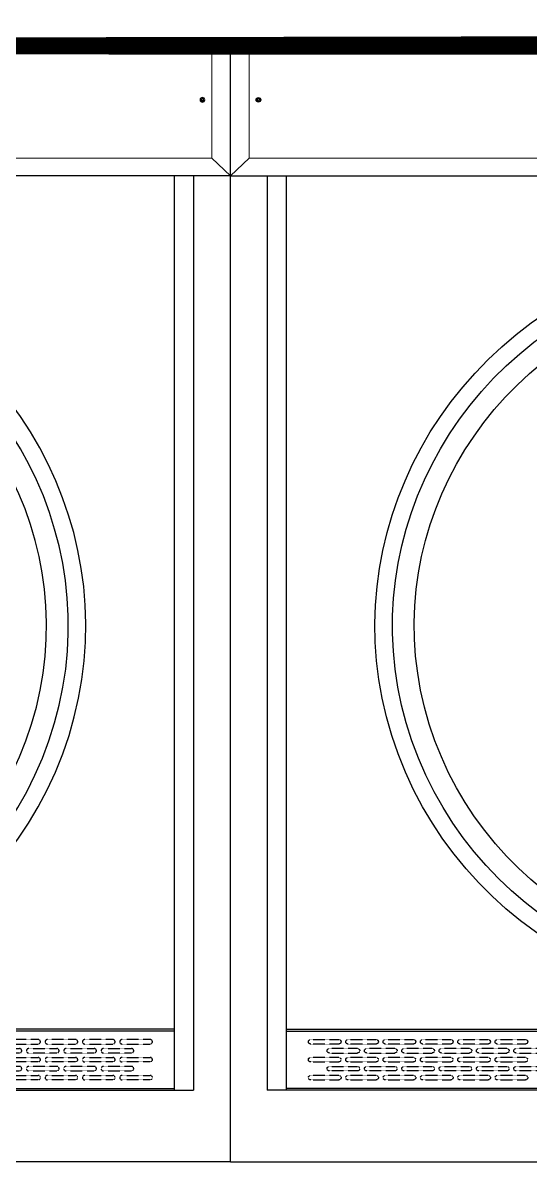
# Model space of a CAD drawing. Extents: x -12047294 to -5625356, y -1456591 to -622873.
# Drawn here: x -6028580 to -6028037, y -718829 to -717603 of the extents above; entities that cross this region are included whole.
import ezdxf

# ---------------------------------------------------------------- set-up
doc = ezdxf.new("R2010")
doc.units = 0
doc.header["$LTSCALE"] = 10
doc.header["$MEASUREMENT"] = 0
doc.linetypes.add('_DASH', pattern=[0.425, 0.3, -0.125])
doc.linetypes.add('DASH', pattern=[0.35, 0.25, -0.1])
doc.layers.add('A-WALL', color=2, linetype='Continuous')
doc.layers.add('EQUIP', color=1, linetype='Continuous')

# ---------------------------------------------------------------- blocks, each defined once
blk = doc.blocks.new('A$C293A612F')
at = {"layer": 'EQUIP'}
for p, q in [((2200.000273391605, 1199.999785408377), (0.0002733916044235, 1199.999785423279)), ((2200.000273391605, 1199.999785423279), (2200.000273391605, -0.0002145767211914)), ((39.53826590627432, 1123.199785426259), (2160.462280876934, 1123.199785396457)), ((2140.000273391605, 1123.199785426259), (2140.000273391605, 143.9997854232788)), ((2160.462280876934, 143.9997854232788), (2160.462280876934, 1123.199785426259)), ((2140.000273391605, 1057.919785425067), (60.00027339160443, 1057.919785425067)), ((2200.000273391605, 143.9997854232788), (0.0002733916044235, 143.9997854232788)), ((2200.000273391605, -0.0002145767211914), (0.0002733916044235, -0.0002145767211914))]:
    blk.add_line(p, q, dxfattribs=at)
at = {"layer": 'EQUIP', "color": 8}
for p, q in [((60.00027339160443, 1121.279785424471), (2140.000273391605, 1121.279785424471)), ((2140.000273391605, 1059.839785397053), (60.00027339160443, 1059.839785426855)), ((2168.050783649087, 62.87978541851042), (2169.000273391604, 62.87978541851042)), ((2168.050783649087, 61.91978542506696), (2169.000273391604, 61.91978542506696)), ((2169.500273391605, 63.35978542268276), (2169.500273391605, 64.27129557728767)), ((2169.500273391605, 60.52827526628971), (2169.500273391605, 61.43978542089461)), ((2170.500273391605, 63.35978542268276), (2170.500273391605, 64.27129557728767)), ((2170.500273391605, 60.52827526628971), (2170.500273391605, 61.43978542089461)), ((2171.000273391605, 62.87978541851042), (2171.949763134122, 62.87978541851042)), ((2171.000273391605, 61.91978542506696), (2171.949763134122, 61.91978542506696))]:
    blk.add_line(p, q, dxfattribs=at)
at = {"layer": 'EQUIP', "color": 8, "linetype": 'DASH', "ltscale": 0.1}
for p, q in [((1913.963393338024, 1112.159785419702), (1883.963393338024, 1112.159785419702)), ((1883.963393338024, 1107.359785422683), (1913.963393338024, 1107.359785422683)), ((1953.963393338025, 1112.159785419702), (1923.963393338025, 1112.159785419702)), ((1923.963393338025, 1107.359785422683), (1953.963393338025, 1107.359785422683)), ((1993.963393338025, 1112.159785419702), (1963.963393338024, 1112.159785419702)), ((1963.963393338024, 1107.359785422683), (1993.963393338025, 1107.359785422683)), ((2033.963393338025, 1112.159785419702), (2003.963393338025, 1112.159785419702)), ((2003.963393338025, 1107.359785422683), (2033.963393338025, 1107.359785422683)), ((2073.963393338025, 1112.159785419702), (2043.963393338025, 1112.159785419702)), ((2043.963393338025, 1107.359785422683), (2073.963393338025, 1107.359785422683)), ((2113.963393338025, 1112.159785419702), (2083.963393338025, 1112.159785419702)), ((2083.963393338025, 1107.359785422683), (2113.963393338025, 1107.359785422683)), ((1863.963393338024, 1102.559785425663), (1893.963393338024, 1102.559785425663)), ((1893.963393338024, 1097.759785428643), (1863.963393338024, 1097.759785428643)), ((1913.963393338024, 1092.959785416722), (1883.963393338024, 1092.959785416722)), ((1903.963393338025, 1102.559785425663), (1933.963393338023, 1102.559785425663)), ((1933.963393338023, 1097.759785428643), (1903.963393338025, 1097.759785428643)), ((1953.963393338025, 1092.959785416722), (1923.963393338025, 1092.959785416722)), ((1943.963393338025, 1102.559785425663), (1973.963393338024, 1102.559785425663)), ((1973.963393338024, 1097.759785428643), (1943.963393338025, 1097.759785428643)), ((1993.963393338025, 1092.959785416722), (1963.963393338024, 1092.959785416722)), ((1983.963393338024, 1102.559785425663), (2013.963393338025, 1102.559785425663)), ((2013.963393338025, 1097.759785428643), (1983.963393338024, 1097.759785428643)), ((2033.963393338025, 1092.959785416722), (2003.963393338025, 1092.959785416722)), ((2023.963393338025, 1102.559785425663), (2053.963393338025, 1102.559785425663)), ((2053.963393338025, 1097.759785428643), (2023.963393338025, 1097.759785428643)), ((2073.963393338025, 1092.959785416722), (2043.963393338025, 1092.959785416722)), ((2063.963393338025, 1102.559785425663), (2093.963393338025, 1102.559785425663)), ((2093.963393338025, 1097.759785428643), (2063.963393338025, 1097.759785428643)), ((2113.963393338025, 1092.959785416722), (2083.963393338025, 1092.959785416722)), ((1893.963393338024, 1083.359785422683), (1863.963393338024, 1083.359785422683)), ((1863.963393338024, 1078.559785425663), (1893.963393338024, 1078.559785425663)), ((1883.963393338024, 1088.159785419702), (1913.963393338024, 1088.159785419702)), ((1933.963393338023, 1083.359785422683), (1903.963393338025, 1083.359785422683)), ((1903.963393338025, 1078.559785425663), (1933.963393338023, 1078.559785425663)), ((1923.963393338025, 1088.159785419702), (1953.963393338025, 1088.159785419702)), ((1973.963393338024, 1083.359785422683), (1943.963393338025, 1083.359785422683)), ((1943.963393338025, 1078.559785425663), (1973.963393338024, 1078.559785425663)), ((1963.963393338024, 1088.159785419702), (1993.963393338025, 1088.159785419702)), ((2013.963393338025, 1083.359785422683), (1983.963393338024, 1083.359785422683)), ((1983.963393338024, 1078.559785425663), (2013.963393338025, 1078.559785425663)), ((2003.963393338025, 1088.159785419702), (2033.963393338025, 1088.159785419702)), ((2053.963393338025, 1083.359785422683), (2023.963393338025, 1083.359785422683)), ((2023.963393338025, 1078.559785425663), (2053.963393338025, 1078.559785425663)), ((2043.963393338025, 1088.159785419702), (2073.963393338025, 1088.159785419702)), ((2093.963393338025, 1083.359785422683), (2063.963393338025, 1083.359785422683)), ((2063.963393338025, 1078.559785425663), (2093.963393338025, 1078.559785425663)), ((2083.963393338025, 1088.159785419702), (2113.963393338025, 1088.159785419702)), ((1883.963393338024, 1073.759785428643), (1913.963393338024, 1073.759785428643)), ((1913.963393338024, 1068.959785416722), (1883.963393338024, 1068.959785416722)), ((1923.963393338025, 1073.759785428643), (1953.963393338025, 1073.759785428643)), ((1953.963393338025, 1068.959785416722), (1923.963393338025, 1068.959785416722)), ((1963.963393338024, 1073.759785428643), (1993.963393338025, 1073.759785428643)), ((1993.963393338025, 1068.959785416722), (1963.963393338024, 1068.959785416722)), ((2003.963393338025, 1073.759785428643), (2033.963393338025, 1073.759785428643)), ((2033.963393338025, 1068.959785416722), (2003.963393338025, 1068.959785416722)), ((2043.963393338025, 1073.759785428643), (2073.963393338025, 1073.759785428643)), ((2073.963393338025, 1068.959785416722), (2043.963393338025, 1068.959785416722)), ((2083.963393338025, 1073.759785428643), (2113.963393338025, 1073.759785428643)), ((2113.963393338025, 1068.959785416722), (2083.963393338025, 1068.959785416722))]:
    blk.add_line(p, q, dxfattribs=at)
at = {"layer": 'EQUIP', "lineweight": 15}
for q in [(2200.000273391605, 143.9997854232788), (20.00027339160443, 124.7997854202985), (2180.000273391605, -0.0002145767211914)]:
    blk.add_line((2180.000273391605, 124.7997854202985), q, dxfattribs=at)
at = {"layer": 'EQUIP', "color": 8, "linetype": 'DASH', "ltscale": 0.1, "extrusion": (0, 0, -0.9999999999999998)}
for centre, major_axis, ratio, start_param, end_param in [((1883.963393338024, 1109.759785428643), (2.499999999999996, 8.82040192e-08), 0.9600000023841861, 1.570796360665239, 4.712389014255031), ((1913.963393338024, 1109.759785428643), (-2.499999999999999, 2.99363436e-08), 0.9599999964237212, 1.57079631529934, 4.712388968889133), ((1923.963393338025, 1109.759785428643), (2.499999999999996, 8.82040192e-08), 0.9600000023841861, 1.570796360665239, 4.712389014255031), ((1953.963393338025, 1109.759785428643), (-2.499999999999999, 2.99363436e-08), 0.9599999964237212, 1.57079631529934, 4.712388968889133), ((1963.963393338024, 1109.759785428643), (2.499999999999996, 8.82040192e-08), 0.9600000023841861, 1.570796360665239, 4.712389014255031), ((1993.963393338025, 1109.759785428643), (-2.499999999999999, 2.99363436e-08), 0.9599999964237212, 1.57079631529934, 4.712388968889133), ((2003.963393338025, 1109.759785428643), (2.499999999999996, 8.82040192e-08), 0.9600000023841861, 1.570796360665239, 4.712389014255031), ((2033.963393338025, 1109.759785428643), (-2.499999999999999, 2.99363436e-08), 0.9599999964237212, 1.57079631529934, 4.712388968889133), ((2043.963393338025, 1109.759785428643), (2.499999999999996, 8.82040192e-08), 0.9600000023841861, 1.570796360665239, 4.712389014255031), ((2073.963393338025, 1109.759785428643), (-2.499999999999999, 2.99363436e-08), 0.9599999964237212, 1.57079631529934, 4.712388968889133), ((2083.963393338025, 1109.759785428643), (2.499999999999996, 8.82040192e-08), 0.9600000023841861, 1.570796360665239, 4.712389014255031), ((2113.963393338025, 1109.759785428643), (-2.499999999999999, 2.99363436e-08), 0.9599999964237212, 1.57079631529934, 4.712388968889133), ((1883.963393338024, 1090.559785425663), (2.499999999999996, 8.82040192e-08), 0.9600000023841861, 1.570796360665239, 4.712389014255031), ((1903.963393338025, 1100.159785419702), (2.499999999999999, 2.6447879e-08), 0.9599999964237212, 1.570796336950879, 4.712388990540675), ((1913.963393338024, 1090.559785425663), (-2.499999999999999, 2.99363436e-08), 0.9599999964237212, 1.57079631529934, 4.712388968889133), ((1923.963393338025, 1090.559785425663), (2.499999999999996, 8.82040192e-08), 0.9600000023841861, 1.570796360665239, 4.712389014255031), ((1943.963393338025, 1100.159785419702), (2.499999999999999, 2.6447879e-08), 0.9599999964237212, 1.570796336950879, 4.712388990540675), ((1953.963393338025, 1090.559785425663), (-2.499999999999999, 2.99363436e-08), 0.9599999964237212, 1.57079631529934, 4.712388968889133), ((1963.963393338024, 1090.559785425663), (2.499999999999996, 8.82040192e-08), 0.9600000023841861, 1.570796360665239, 4.712389014255031), ((1983.963393338024, 1100.159785419702), (2.499999999999999, 2.6447879e-08), 0.9599999964237212, 1.570796336950879, 4.712388990540675), ((1993.963393338025, 1090.559785425663), (-2.499999999999999, 2.99363436e-08), 0.9599999964237212, 1.57079631529934, 4.712388968889133), ((2003.963393338025, 1090.559785425663), (2.499999999999996, 8.82040192e-08), 0.9600000023841861, 1.570796360665239, 4.712389014255031), ((2023.963393338025, 1100.159785419702), (2.499999999999999, 2.6447879e-08), 0.9599999964237212, 1.570796336950879, 4.712388990540675), ((2033.963393338025, 1090.559785425663), (-2.499999999999999, 2.99363436e-08), 0.9599999964237212, 1.57079631529934, 4.712388968889133), ((2043.963393338025, 1090.559785425663), (2.499999999999996, 8.82040192e-08), 0.9600000023841861, 1.570796360665239, 4.712389014255031), ((2063.963393338025, 1100.159785419702), (2.499999999999999, 2.6447879e-08), 0.9599999964237212, 1.570796336950879, 4.712388990540675), ((2073.963393338025, 1090.559785425663), (-2.499999999999999, 2.99363436e-08), 0.9599999964237212, 1.57079631529934, 4.712388968889133), ((2083.963393338025, 1090.559785425663), (2.499999999999996, 8.82040192e-08), 0.9600000023841861, 1.570796360665239, 4.712389014255031), ((2113.963393338025, 1090.559785425663), (-2.499999999999999, 2.99363436e-08), 0.9599999964237212, 1.57079631529934, 4.712388968889133), ((1903.963393338025, 1080.959785416722), (2.499999999999999, 2.6447879e-08), 0.9599999964237212, 1.570796336950879, 4.712388990540675), ((1943.963393338025, 1080.959785416722), (2.499999999999999, 2.6447879e-08), 0.9599999964237212, 1.570796336950879, 4.712388990540675), ((1983.963393338024, 1080.959785416722), (2.499999999999999, 2.6447879e-08), 0.9599999964237212, 1.570796336950879, 4.712388990540675), ((2023.963393338025, 1080.959785416722), (2.499999999999999, 2.6447879e-08), 0.9599999964237212, 1.570796336950879, 4.712388990540675), ((2063.963393338025, 1080.959785416722), (2.499999999999999, 2.6447879e-08), 0.9599999964237212, 1.570796336950879, 4.712388990540675)]:
    blk.add_ellipse(centre, major_axis=major_axis, ratio=ratio, start_param=start_param, end_param=end_param, dxfattribs=at)
at = {"layer": 'EQUIP', "color": 8, "linetype": 'DASH', "ltscale": 0.1, "extrusion": (0, 0, -1)}
for centre, major_axis, ratio, start_param, end_param in [((1893.963393338024, 1100.159785419702), (2.5, 3.18197847e-08), 0.9600000023841856, -1.570796314576099, 1.570796339013693), ((1933.963393338023, 1100.159785419702), (2.5, 3.18197847e-08), 0.9600000023841856, -1.570796314576099, 1.570796339013693), ((1973.963393338024, 1100.159785419702), (2.5, 3.18197847e-08), 0.9600000023841856, -1.570796314576099, 1.570796339013693), ((2013.963393338025, 1100.159785419702), (2.5, 3.18197847e-08), 0.9600000023841856, -1.570796314576099, 1.570796339013693), ((2053.963393338025, 1100.159785419702), (2.5, 3.18197847e-08), 0.9600000023841856, -1.570796314576099, 1.570796339013693), ((2093.963393338025, 1100.159785419702), (2.5, 3.18197847e-08), 0.9600000023841856, -1.570796314576099, 1.570796339013693), ((1893.963393338024, 1080.959785416722), (2.5, 3.18197847e-08), 0.9600000023841856, -1.570796314576099, 1.570796339013693), ((1933.963393338023, 1080.959785416722), (2.5, 3.18197847e-08), 0.9600000023841856, -1.570796314576099, 1.570796339013693), ((1973.963393338024, 1080.959785416722), (2.5, 3.18197847e-08), 0.9600000023841856, -1.570796314576099, 1.570796339013693), ((2013.963393338025, 1080.959785416722), (2.5, 3.18197847e-08), 0.9600000023841856, -1.570796314576099, 1.570796339013693), ((2053.963393338025, 1080.959785416722), (2.5, 3.18197847e-08), 0.9600000023841856, -1.570796314576099, 1.570796339013693), ((2093.963393338025, 1080.959785416722), (2.5, 3.18197847e-08), 0.9600000023841856, -1.570796314576099, 1.570796339013693), ((1883.963393338024, 1071.359785422683), (-2.499999999999989, 2.351553082e-07), 0.960000002384185, 4.712388890085049, 7.853981543674843), ((1913.963393338024, 1071.359785422683), (2.5, 3.18197847e-08), 0.9600000023841856, -1.570796314576099, 1.570796339013693), ((1923.963393338025, 1071.359785422683), (-2.499999999999989, 2.351553082e-07), 0.960000002384185, 4.712388890085049, 7.853981543674843), ((1953.963393338025, 1071.359785422683), (2.5, 3.18197847e-08), 0.9600000023841856, -1.570796314576099, 1.570796339013693), ((1963.963393338024, 1071.359785422683), (-2.499999999999989, 2.351553082e-07), 0.960000002384185, 4.712388890085049, 7.853981543674843), ((1993.963393338025, 1071.359785422683), (2.5, 3.18197847e-08), 0.9600000023841856, -1.570796314576099, 1.570796339013693), ((2003.963393338025, 1071.359785422683), (-2.499999999999989, 2.351553082e-07), 0.960000002384185, 4.712388890085049, 7.853981543674843), ((2033.963393338025, 1071.359785422683), (2.5, 3.18197847e-08), 0.9600000023841856, -1.570796314576099, 1.570796339013693), ((2043.963393338025, 1071.359785422683), (-2.499999999999989, 2.351553082e-07), 0.960000002384185, 4.712388890085049, 7.853981543674843), ((2073.963393338025, 1071.359785422683), (2.5, 3.18197847e-08), 0.9600000023841856, -1.570796314576099, 1.570796339013693), ((2083.963393338025, 1071.359785422683), (-2.499999999999989, 2.351553082e-07), 0.960000002384185, 4.712388890085049, 7.853981543674843), ((2113.963393338025, 1071.359785422683), (2.5, 3.18197847e-08), 0.9600000023841856, -1.570796314576099, 1.570796339013693)]:
    blk.add_ellipse(centre, major_axis=major_axis, ratio=ratio, start_param=start_param, end_param=end_param, dxfattribs=at)
at = {"layer": 'EQUIP', "extrusion": (0, 0, -1)}
blk.add_ellipse((1620.000273391604, 625.919785425067), major_axis=(425.011142665992, 0.0003039750885004), ratio=0.9599999298452958, start_param=1.253104977499356, end_param=7.503085776893513, dxfattribs=at)
at = {"layer": 'EQUIP', "color": 8, "extrusion": (0, 0, -1)}
blk.add_ellipse((1620.000273391604, 625.919785425067), major_axis=(406.3189355279561, 8.83953042727e-05), ratio=0.959999976349964, start_param=1.276480318598917, end_param=7.524543204011962, dxfattribs=at)
at = {"layer": 'EQUIP', "extrusion": (0, 0, -0.9999999999999998)}
blk.add_ellipse((1620.000273391604, 625.919785425067), major_axis=(382.9670756547665, 0.0003014610562773), ratio=0.9599999018681002, start_param=1.309385093717843, end_param=7.554675315520706, dxfattribs=at)
at = {"layer": 'EQUIP', "color": 8}
for centre, major_axis, ratio, start_param, end_param in [((2170.000273391604, 62.39978542923927), (-2.499999999999996, 1.223141495e-07), 0.9600000023841856, 5.09642286e-08, 6.283185358143812), ((2169.000273391604, 63.35978542268276), (-0.4999999999999988, 3.82679906e-08), 0.9600000083446495, 1.570796400269439, 3.141592733314772), ((2169.000273391604, 61.43978542089461), (0.4999999999999988, 3.82679905e-08), 0.9600000083446499, -7.97249795e-08, 1.570796253320352), ((2171.000273391605, 63.35978542268276), (0.4999999999999988, 3.82679905e-08), 0.9600000083446499, 3.141592573864812, 4.712388906910146), ((2171.000273391605, 61.43978542089461), (-0.4999999999999988, 3.82679906e-08), 0.9600000083446495, -1.570796253320352, 7.97249795e-08)]:
    blk.add_ellipse(centre, major_axis=major_axis, ratio=ratio, start_param=start_param, end_param=end_param, dxfattribs=at)

msp = doc.modelspace()

# ---------------------------------------------------------------- linework, layer by layer
at = {"layer": 'A-WALL'}
msp.add_line((-6025336.147302263, -717623.4332681396), (-6029536.147302266, -717623.4332681355), dxfattribs=at)
at = {"layer": 'EQUIP', "const_width": 40}
msp.add_lwpolyline([(-6020346.147302155, -717623.4332681452), (-6035536.14730215, -717623.4332683472), (-6035536.147302131, -718923.4332681344)], dxfattribs=at)
at = {"layer": 'EQUIP', "color": 2, "linetype": '_DASH'}
msp.add_lwpolyline([(-6035536.14730215, -718923.4332681344), (-6020346.147302155, -718923.4332681451), (-6020346.147302155, -717623.4332681452), (-6035536.14730215, -717623.4332681345)], close=True, dxfattribs=at)

# ---------------------------------------------------------------- block references
at = {"layer": 'EQUIP', "xscale": -1, "rotation": 180}
msp.add_blockref('A$C293A612F', (-6030558.019075495, -717623.4332681452), dxfattribs=at)
at = {"layer": 'EQUIP', "rotation": 180}
msp.add_blockref('A$C293A612F', (-6026158.018528711, -717623.4332681452), dxfattribs=at)

doc.saveas('drawing.dxf')
